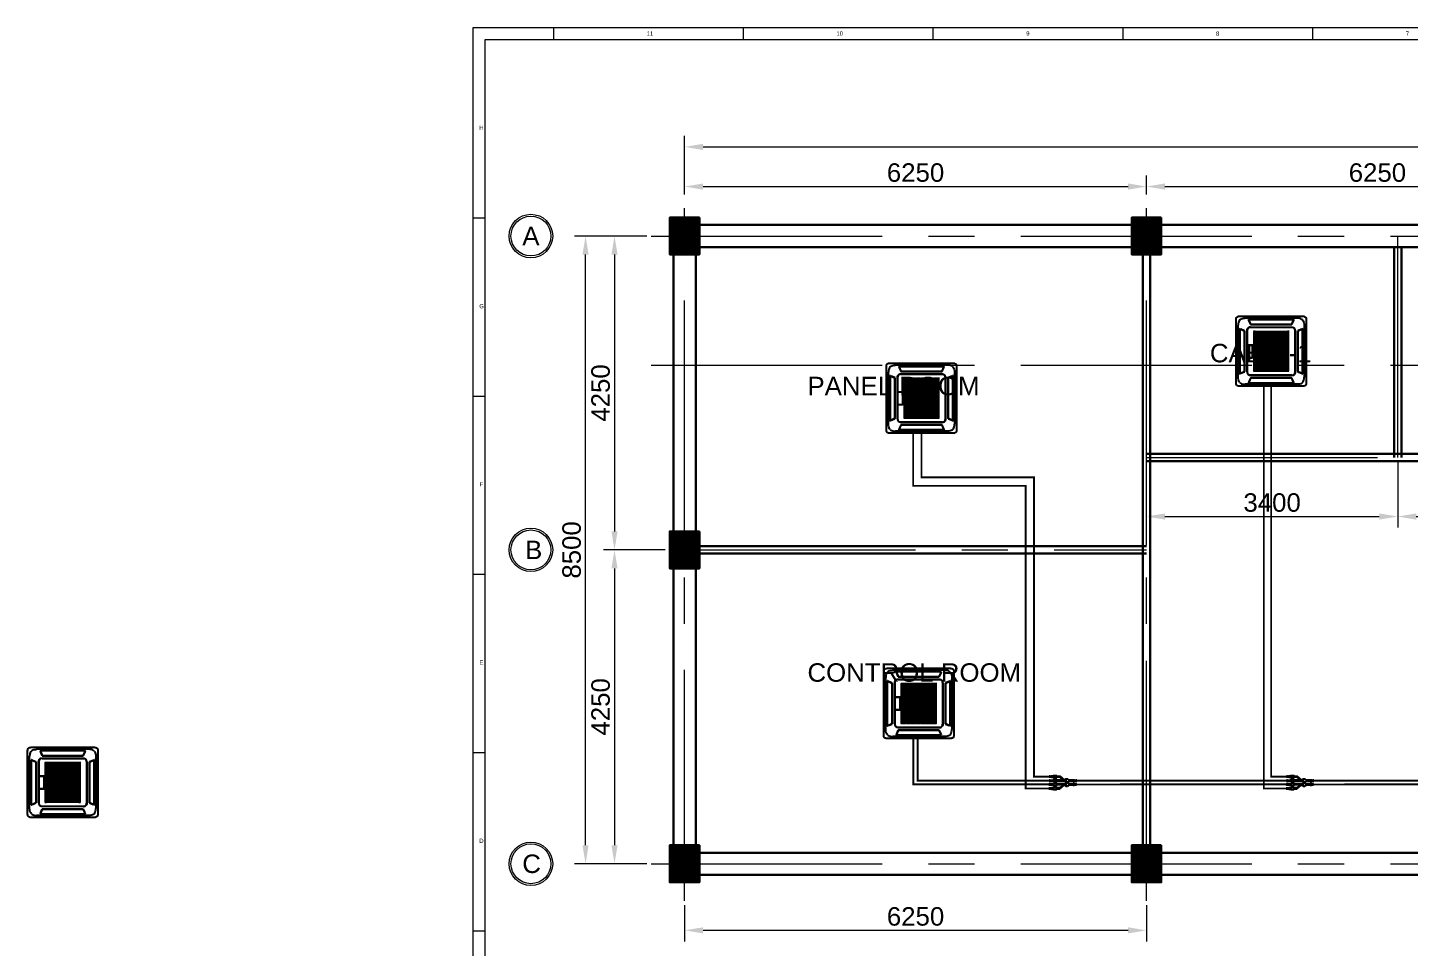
# Model space of a CAD drawing. Header units: millimetres. Extents: x 15481 to 55318, y -402389 to -382760.
# Drawn here: x 15481 to 34191, y -395227 to -382760 of the extents above; entities that cross this region are included whole.
import ezdxf

# ---------------------------------------------------------------- set-up
doc = ezdxf.new("R2010")
doc.units = ezdxf.units.MM
doc.header["$MEASUREMENT"] = 0
doc.linetypes.add('CENTER', pattern=[2, 1.25, -0.25, 0.25, -0.25])
doc.layers.get('0').update_dxf_attribs({"color": 255, "lineweight": 25})
for name, color, linetype, lineweight in [('CEN-1', 1, 'CENTER', 18), ('DIM', 7, 'Continuous', 20), ('DIMLINE', 10, 'Continuous', 18), ('MAIN', 3, 'Continuous', 30), ('Return Refrigerant pipe', 1, 'Continuous', 18), ('SEC', 253, 'Continuous', 15), ('Supply Refrigerant pipe', 3, 'Continuous', 18), ('T2', 253, 'Continuous', 18), ('TITLE TEXT', 255, 'Continuous', 18), ('Y-CONNECTOR', 7, 'Continuous', 25)]:
    doc.layers.add(name, color=color, linetype=linetype, lineweight=lineweight)
doc.layers.add('Edges', color=7, linetype='Continuous')
doc.layers.add('LATS_PIPE_REFRIGERANT', color=4, linetype='Continuous', lineweight=0, plot=False)
doc.styles.get("Standard").update_dxf_attribs({"font": 'arial.ttf'})
doc.styles.add('VVV', font='verdana.ttf')
doc.dimstyles.new('DIM-100', dxfattribs={"dimscale": 100, "dimtxt": 2.5, "dimasz": 2.5, "dimexe": 1.5, "dimexo": 0.625, "dimgap": 0.6, "dimtad": 1, "dimzin": 9, "dimdsep": 46, "dimtxsty": 'Standard', "dimcen": 0, "dimclrd": 32, "dimclre": 32, "dimadec": 0, "dimazin": 0, "dimtp": 0.1, "dimtm": 0.1, "dimtfac": 0.71, "dimtofl": 0, "dimtmove": 1, "dimatfit": 3, "dimfxl": 1, "dimtolj": 1, "dimtzin": 7, "dimlwd": -1, "dimlwe": -1, "dimarcsym": 1})

# ---------------------------------------------------------------- blocks, each defined once
blk = doc.blocks.new('*D4')
at = {"layer": 'Defpoints', "color": 0, "transparency": 16777216}
for p in [(30621, -384912), (24371, -385082), (30621, -385082)]:
    blk.add_point(p, dxfattribs=at)
at = {"layer": 'DIMLINE', "color": 32, "linetype": 'ByBlock', "transparency": 16777216}
for p, q in [((24371, -385019), (24371, -384762)), ((30621, -385019), (30621, -384762)), ((24621, -384912), (30371, -384912))]:
    blk.add_line(p, q, dxfattribs=at)
at = {"layer": 'DIMLINE', "color": 32, "transparency": 16777216}
for points in [[(24621, -384870), (24621, -384954), (24371, -384912)], [(30371, -384870), (30371, -384954), (30621, -384912)]]:
    blk.add_solid(points, dxfattribs=at)
at = {"layer": 'DIMLINE', "color": 0, "transparency": 16777216, "insert": (27496, -384724), "char_height": 250, "attachment_point": 5}
blk.add_mtext('\\A1;6250', dxfattribs=at)
blk = doc.blocks.new('*D5')
at = {"layer": 'Defpoints', "color": 0, "transparency": 16777216}
for p in [(36871, -384912), (30621, -385082), (36871, -385082)]:
    blk.add_point(p, dxfattribs=at)
at = {"layer": 'DIMLINE', "color": 32, "linetype": 'ByBlock', "transparency": 16777216}
for p, q in [((30621, -385019), (30621, -384762)), ((36871, -385019), (36871, -384762)), ((30871, -384912), (36621, -384912))]:
    blk.add_line(p, q, dxfattribs=at)
at = {"layer": 'DIMLINE', "color": 32, "transparency": 16777216}
for points in [[(30871, -384870), (30871, -384954), (30621, -384912)], [(36621, -384870), (36621, -384954), (36871, -384912)]]:
    blk.add_solid(points, dxfattribs=at)
at = {"layer": 'DIMLINE', "color": 0, "transparency": 16777216, "insert": (33746, -384724), "char_height": 250, "attachment_point": 5}
blk.add_mtext('\\A1;6250', dxfattribs=at)
blk = doc.blocks.new('*D8')
at = {"layer": 'Defpoints', "color": 0, "transparency": 16777216}
for p in [(23921, -385582), (23422, -389832), (24171, -389832)]:
    blk.add_point(p, dxfattribs=at)
at = {"layer": 'DIMLINE', "color": 32, "linetype": 'ByBlock', "transparency": 16777216}
for p, q in [((23858, -385582), (23272, -385582)), ((23422, -385832), (23422, -389582)), ((24108, -389832), (23272, -389832))]:
    blk.add_line(p, q, dxfattribs=at)
at = {"layer": 'DIMLINE', "color": 32, "transparency": 16777216}
for points in [[(23381, -385832), (23464, -385832), (23422, -385582)], [(23381, -389582), (23464, -389582), (23422, -389832)]]:
    blk.add_solid(points, dxfattribs=at)
at = {"layer": 'DIMLINE', "color": 0, "transparency": 16777216, "insert": (23235, -387707), "char_height": 250, "attachment_point": 5, "rotation": 90}
blk.add_mtext('\\A1;4250', dxfattribs=at)
blk = doc.blocks.new('*D9')
at = {"layer": 'Defpoints', "color": 0, "transparency": 16777216}
for p in [(24171, -389832), (23422, -394082), (23921, -394082)]:
    blk.add_point(p, dxfattribs=at)
at = {"layer": 'DIMLINE', "color": 32, "linetype": 'ByBlock', "transparency": 16777216}
for p, q in [((24108, -389832), (23272, -389832)), ((23422, -390082), (23422, -393832)), ((23858, -394082), (23272, -394082))]:
    blk.add_line(p, q, dxfattribs=at)
at = {"layer": 'DIMLINE', "color": 32, "transparency": 16777216}
for points in [[(23381, -390082), (23464, -390082), (23422, -389832)], [(23381, -393832), (23464, -393832), (23422, -394082)]]:
    blk.add_solid(points, dxfattribs=at)
at = {"layer": 'DIMLINE', "color": 0, "transparency": 16777216, "insert": (23235, -391957), "char_height": 250, "attachment_point": 5, "rotation": 90}
blk.add_mtext('\\A1;4250', dxfattribs=at)
blk = doc.blocks.new('*D10')
at = {"layer": 'Defpoints', "color": 0, "transparency": 16777216}
for p in [(24371, -394582), (30621, -394582), (30621, -394983)]:
    blk.add_point(p, dxfattribs=at)
at = {"layer": 'DIMLINE', "color": 32, "linetype": 'ByBlock', "transparency": 16777216}
for p, q in [((24371, -394644), (24371, -395133)), ((30621, -394644), (30621, -395133)), ((24621, -394983), (30371, -394983))]:
    blk.add_line(p, q, dxfattribs=at)
at = {"layer": 'DIMLINE', "color": 32, "transparency": 16777216}
for points in [[(24621, -394942), (24621, -395025), (24371, -394983)], [(30371, -394942), (30371, -395025), (30621, -394983)]]:
    blk.add_solid(points, dxfattribs=at)
at = {"layer": 'DIMLINE', "color": 0, "transparency": 16777216, "insert": (27496, -394796), "char_height": 250, "attachment_point": 5}
blk.add_mtext('\\A1;6250', dxfattribs=at)
blk = doc.blocks.new('*D11')
at = {"layer": 'Defpoints', "color": 0, "transparency": 16777216}
for p in [(34021, -388582), (34021, -389380), (30621, -389832)]:
    blk.add_point(p, dxfattribs=at)
at = {"layer": 'DIMLINE', "color": 32, "linetype": 'ByBlock', "transparency": 16777216}
for p, q in [((34021, -388644), (34021, -389530)), ((30621, -389769), (30621, -389230)), ((30871, -389380), (33771, -389380))]:
    blk.add_line(p, q, dxfattribs=at)
at = {"layer": 'DIMLINE', "color": 32, "transparency": 16777216}
for points in [[(30871, -389338), (30871, -389422), (30621, -389380)], [(33771, -389338), (33771, -389422), (34021, -389380)]]:
    blk.add_solid(points, dxfattribs=at)
at = {"layer": 'DIMLINE', "color": 0, "transparency": 16777216, "insert": (32321, -389192), "char_height": 250, "attachment_point": 5}
blk.add_mtext('\\A1;3400', dxfattribs=at)
blk = doc.blocks.new('*D12')
at = {"layer": 'Defpoints', "color": 0, "transparency": 16777216}
for p in [(34021, -388582), (37421, -388582), (37421, -389380)]:
    blk.add_point(p, dxfattribs=at)
at = {"layer": 'DIMLINE', "color": 32, "linetype": 'ByBlock', "transparency": 16777216}
for p, q in [((34021, -388644), (34021, -389530)), ((37421, -388644), (37421, -389530)), ((34271, -389380), (37171, -389380))]:
    blk.add_line(p, q, dxfattribs=at)
at = {"layer": 'DIMLINE', "color": 32, "transparency": 16777216}
for points in [[(34271, -389338), (34271, -389422), (34021, -389380)], [(37171, -389338), (37171, -389422), (37421, -389380)]]:
    blk.add_solid(points, dxfattribs=at)
at = {"layer": 'DIMLINE', "color": 0, "transparency": 16777216, "insert": (35721, -389192), "char_height": 250, "attachment_point": 5}
blk.add_mtext('\\A1;3400', dxfattribs=at)
blk = doc.blocks.new('*D3')
at = {"layer": 'Defpoints', "color": 0, "transparency": 16777216}
for p in [(23031, -385582), (23921, -385582), (23921, -394082)]:
    blk.add_point(p, dxfattribs=at)
at = {"layer": 'DIMLINE', "color": 32, "linetype": 'ByBlock', "transparency": 16777216}
for p, q in [((23858, -385582), (22881, -385582)), ((23031, -393832), (23031, -385832)), ((23858, -394082), (22881, -394082))]:
    blk.add_line(p, q, dxfattribs=at)
at = {"layer": 'DIMLINE', "color": 32, "transparency": 16777216}
for points in [[(22989, -385832), (23072, -385832), (23031, -385582)], [(22989, -393832), (23072, -393832), (23031, -394082)]]:
    blk.add_solid(points, dxfattribs=at)
at = {"layer": 'DIMLINE', "color": 0, "transparency": 16777216, "insert": (22843, -389832), "char_height": 250, "attachment_point": 5, "rotation": 90}
blk.add_mtext('\\A1;8500', dxfattribs=at)
blk = doc.blocks.new('*D16')
at = {"layer": 'Defpoints', "color": 0, "transparency": 16777216}
for p in [(49371, -384375), (24371, -385082), (49371, -385082)]:
    blk.add_point(p, dxfattribs=at)
at = {"layer": 'DIMLINE', "color": 32, "linetype": 'ByBlock', "transparency": 16777216}
for p, q in [((24371, -385019), (24371, -384225)), ((49371, -385019), (49371, -384225)), ((24621, -384375), (49121, -384375))]:
    blk.add_line(p, q, dxfattribs=at)
at = {"layer": 'DIMLINE', "color": 32, "transparency": 16777216}
for points in [[(24621, -384333), (24621, -384417), (24371, -384375)], [(49121, -384333), (49121, -384417), (49371, -384375)]]:
    blk.add_solid(points, dxfattribs=at)
at = {"layer": 'DIMLINE', "color": 0, "transparency": 16777216, "insert": (36871, -384187), "char_height": 250, "attachment_point": 5}
blk.add_mtext('\\A1;25000', dxfattribs=at)
blk = doc.blocks.new('CS')
at = {"layer": 'T2'}
for p, q in [((-1058302, 723300), (-1058302, 729357)), ((-962093, 723300), (-962093, 729357)), ((-865884, 723300), (-865884, 729357)), ((-769675, 723300), (-769675, 729357)), ((-673465, 723300), (-673465, 729357)), ((-1099196, 632888), (-1093140, 632888)), ((-1099196, 542475), (-1093140, 542475)), ((-1099196, 452063), (-1093140, 452063)), ((-1099196, 361650), (-1093140, 361650)), ((-1099196, 271238), (-1093140, 271238))]:
    blk.add_line(p, q, dxfattribs=at)
for points in [[(-1099196, -6056), (-1099196, 729357), (6056, 729357), (6056, -6056)], [(-1093140, 0), (-1093140, 723300), (0, 723300), (0, 0)]]:
    blk.add_lwpolyline(points, close=True, dxfattribs=at)
at = {"layer": 'DIM', "char_height": 2162.98, "width": 2041.49, "attachment_point": 1, "style": 'VVV'}
for s, insert in [('{\\fArial|b0|i0|c0|p34;11}', (-1011185, 727439)), ('{\\fArial|b0|i0|c0|p34;10}', (-914976, 727439)), ('{\\fArial|b0|i0|c0|p34;9}', (-818767, 727439)), ('{\\fArial|b0|i0|c0|p34;8}', (-722557, 727439)), ('{\\fArial|b0|i0|c0|p34;7}', (-626348, 727439))]:
    blk.add_mtext(s, dxfattribs=dict(at, insert=insert))
at = {"layer": 'DIM', "char_height": 2162.98, "attachment_point": 1, "style": 'VVV'}
for s, insert in [('\\pxqc;{\\fArial|b0|i0|c0|p34;H}', (-1096040, 679560)), ('\\pxqc;{\\fArial|b0|i0|c0|p34;G}', (-1096040, 589147)), ('\\pxqc;{\\fArial|b0|i0|c0|p34;F}', (-1096040, 498734)), ('\\pxqc;{\\fArial|b0|i0|c0|p34;E}', (-1096040, 408322)), ('\\pxqc;{\\fArial|b0|i0|c0|p34;D}', (-1096040, 317909))]:
    blk.add_mtext(s, dxfattribs=dict(at, insert=insert))
blk = doc.blocks.new('cassette acplan')
at = {"layer": 'Edges'}
for p, q in [((490, 673), (491, 683)), ((490, -185), (490, 673)), ((491, 683), (493, 693)), ((493, 693), (497, 701)), ((497, 701), (502, 707)), ((502, 707), (508, 712)), ((508, 712), (516, 716)), ((516, 716), (525, 718)), ((518, 615), (517, 597)), ((517, -109), (517, 597)), ((521, 631), (518, 615)), ((526, 645), (521, 631)), ((525, 718), (536, 719)), ((532, 657), (526, 645)), ((541, 668), (532, 657)), ((536, 719), (1394, 719)), ((541, 668), (551, 676)), ((551, 676), (564, 683)), ((564, 683), (578, 688)), ((578, 688), (594, 691)), ((594, 691), (612, 692)), ((1318, 692), (612, 692)), ((656, 562), (651, 558)), ((662, 565), (656, 562)), ((664, 563), (658, 560)), ((659, 672), (660, 669)), ((661, 670), (660, 669)), ((660, 669), (660, 669)), ((660, 669), (660, 668)), ((660, 667), (660, 668)), ((660, 668), (660, 668)), ((667, 654), (660, 667)), ((663, 670), (661, 670)), ((669, 568), (662, 565)), ((1267, 670), (663, 670)), ((671, 565), (664, 563)), ((667, 654), (687, 607)), ((688, 608), (667, 654)), ((677, 569), (669, 568)), ((679, 567), (671, 565)), ((686, 569), (677, 569)), ((688, 567), (679, 567)), ((686, 569), (1244, 569)), ((687, 607), (687, 606)), ((687, 606), (688, 605)), ((687, 606), (687, 606)), ((689, 607), (688, 608)), ((688, 605), (689, 605)), ((1242, 567), (688, 567)), ((690, 606), (689, 607)), ((689, 605), (689, 605)), ((689, 605), (690, 605)), ((692, 606), (690, 606)), ((690, 605), (1240, 605)), ((693, 605), (692, 606)), ((1237, 605), (693, 605)), ((1239, 606), (1237, 605)), ((1240, 606), (1239, 606)), ((1241, 607), (1240, 606)), ((1240, 605), (1241, 605)), ((1242, 608), (1241, 607)), ((1241, 605), (1242, 605)), ((1241, 605), (1241, 605)), ((1264, 654), (1242, 608)), ((1242, 605), (1243, 606)), ((1251, 567), (1242, 567)), ((1243, 607), (1264, 654)), ((1243, 606), (1243, 607)), ((1243, 606), (1243, 606)), ((1244, 569), (1253, 569)), ((1259, 565), (1251, 567)), ((1253, 569), (1261, 568)), ((1266, 563), (1259, 565)), ((1261, 568), (1268, 565)), ((1270, 667), (1264, 654)), ((1272, 560), (1266, 563)), ((1269, 670), (1267, 670)), ((1268, 565), (1274, 562)), ((1270, 669), (1269, 670)), ((1270, 669), (1271, 672)), ((1270, 668), (1270, 669)), ((1270, 669), (1270, 669)), ((1270, 668), (1270, 668)), ((1270, 668), (1270, 667)), ((1274, 562), (1279, 558)), ((1336, 691), (1318, 692)), ((1352, 688), (1336, 691)), ((1366, 683), (1352, 688)), ((1379, 676), (1366, 683)), ((1389, 668), (1379, 676)), ((1389, 668), (1398, 657)), ((1394, 719), (1405, 718)), ((1398, 657), (1404, 645)), ((1404, 645), (1409, 631)), ((1405, 718), (1414, 716)), ((1409, 631), (1412, 615)), ((1412, 615), (1413, 597)), ((1413, 597), (1413, -109)), ((1414, 716), (1422, 712)), ((1422, 712), (1429, 707)), ((1429, 707), (1434, 701)), ((1434, 701), (1437, 693)), ((1437, 693), (1439, 683)), ((1439, 683), (1440, 673)), ((1440, 673), (1440, -185)), ((540, 549), (537, 550)), ((540, 549), (539, 548)), ((539, 548), (539, 546)), ((539, 546), (539, -59)), ((541, 549), (540, 549)), ((540, 549), (540, 549)), ((541, 549), (541, 549)), ((541, 549), (542, 548)), ((542, 548), (555, 542)), ((602, 522), (555, 542)), ((555, 542), (600, 520)), ((600, 520), (602, 520)), ((603, 522), (602, 522)), ((602, 520), (603, 519)), ((604, 521), (603, 522)), ((603, 522), (603, 522)), ((603, 519), (603, 517)), ((603, 517), (603, 515)), ((603, 515), (603, -28)), ((604, 520), (604, 521)), ((604, 518), (604, 520)), ((604, 520), (604, 520)), ((604, -31), (604, 518)), ((639, 523), (640, 531)), ((639, -35), (639, 523)), ((640, 531), (641, 539)), ((641, 539), (644, 546)), ((643, 537), (642, 529)), ((642, 529), (642, 521)), ((642, 521), (642, 331)), ((646, 544), (643, 537)), ((644, 546), (647, 553)), ((649, 550), (646, 544)), ((647, 553), (651, 558)), ((653, 556), (649, 550)), ((658, 560), (653, 556)), ((733, 524), (733, 513)), ((733, 513), (742, 513)), ((733, 359), (733, 513)), ((742, 513), (742, 521)), ((742, 513), (742, 359)), ((747, 513), (747, 521)), ((747, 513), (754, 513)), ((747, 359), (747, 513)), ((754, 513), (754, 521)), ((754, 513), (754, 359)), ((759, 513), (759, 521)), ((759, 513), (767, 513)), ((759, 359), (759, 513)), ((767, 513), (767, 521)), ((767, 513), (767, 359)), ((772, 513), (772, 521)), ((772, 513), (779, 513)), ((772, 359), (772, 513)), ((779, 513), (779, 521)), ((779, 513), (779, 359)), ((785, 513), (785, 521)), ((785, 513), (792, 513)), ((785, 359), (785, 513)), ((792, 513), (792, 521)), ((792, 513), (792, 359)), ((797, 513), (797, 521)), ((797, 513), (805, 513)), ((797, 359), (797, 513)), ((805, 513), (805, 521)), ((805, 513), (805, 359)), ((810, 513), (810, 521)), ((810, 513), (817, 513)), ((810, 359), (810, 513)), ((817, 513), (817, 521)), ((817, 513), (817, 359)), ((822, 513), (822, 521)), ((822, 513), (830, 513)), ((822, 359), (822, 513)), ((830, 513), (830, 521)), ((830, 513), (830, 359)), ((835, 513), (835, 521)), ((835, 513), (843, 513)), ((835, 359), (835, 513)), ((843, 513), (843, 521)), ((843, 513), (843, 359)), ((848, 513), (848, 521)), ((848, 513), (855, 513)), ((848, 359), (848, 513)), ((855, 513), (855, 521)), ((855, 513), (855, 359)), ((860, 513), (860, 521)), ((860, 513), (868, 513)), ((860, 359), (860, 513)), ((868, 513), (868, 521)), ((868, 513), (868, 359)), ((873, 513), (873, 521)), ((873, 513), (880, 513)), ((873, 359), (873, 513)), ((880, 513), (880, 521)), ((880, 513), (880, 359)), ((886, 513), (886, 521)), ((886, 513), (893, 513)), ((886, 359), (886, 513)), ((893, 513), (893, 521)), ((893, 513), (893, 359)), ((898, 513), (898, 521)), ((898, 513), (906, 513)), ((898, 359), (898, 513)), ((906, 513), (906, 521)), ((906, 513), (906, 359)), ((911, 513), (911, 521)), ((911, 513), (918, 513)), ((911, 359), (911, 513)), ((918, 513), (918, 521)), ((918, 513), (918, 359)), ((923, 513), (923, 521)), ((923, 513), (931, 513)), ((923, 359), (923, 513)), ((931, 513), (931, 521)), ((931, 513), (931, 359)), ((936, 513), (936, 521)), ((936, 513), (944, 513)), ((936, 359), (936, 513)), ((944, 513), (944, 521)), ((944, 513), (944, 359)), ((949, 513), (949, 521)), ((949, 513), (956, 513)), ((949, 359), (949, 513)), ((956, 513), (956, 521)), ((956, 513), (956, 359)), ((961, 513), (961, 521)), ((961, 513), (969, 513)), ((961, 359), (961, 513)), ((969, 513), (969, 521)), ((969, 513), (969, 359)), ((974, 513), (974, 521)), ((974, 513), (981, 513)), ((974, 359), (974, 513)), ((981, 513), (981, 521)), ((981, 513), (981, 359)), ((987, 513), (987, 521)), ((987, 513), (994, 513)), ((987, 359), (987, 513)), ((994, 513), (994, 521)), ((994, 513), (994, 359)), ((999, 513), (999, 521)), ((999, 513), (1007, 513)), ((999, 359), (999, 513)), ((1007, 513), (1007, 521)), ((1007, 513), (1007, 359)), ((1012, 513), (1012, 521)), ((1012, 513), (1019, 513)), ((1012, 359), (1012, 513)), ((1019, 513), (1019, 521)), ((1019, 513), (1019, 359)), ((1024, 513), (1024, 521)), ((1024, 513), (1032, 513)), ((1024, 359), (1024, 513)), ((1032, 513), (1032, 521)), ((1032, 513), (1032, 359)), ((1037, 513), (1037, 521)), ((1037, 513), (1045, 513)), ((1037, 359), (1037, 513)), ((1045, 513), (1045, 521)), ((1045, 513), (1045, 359)), ((1050, 513), (1050, 521)), ((1050, 513), (1057, 513)), ((1050, 359), (1050, 513)), ((1057, 513), (1057, 521)), ((1057, 513), (1057, 359)), ((1062, 513), (1062, 521)), ((1062, 513), (1070, 513)), ((1062, 359), (1062, 513)), ((1070, 513), (1070, 521)), ((1070, 513), (1070, 359)), ((1075, 513), (1075, 521)), ((1075, 513), (1082, 513)), ((1075, 359), (1075, 513)), ((1082, 513), (1082, 521)), ((1082, 513), (1082, 359)), ((1088, 513), (1088, 521)), ((1088, 513), (1095, 513)), ((1088, 359), (1088, 513)), ((1095, 513), (1095, 521)), ((1095, 513), (1095, 359)), ((1100, 513), (1100, 521)), ((1100, 513), (1108, 513)), ((1100, 359), (1100, 513)), ((1108, 521), (1108, 513)), ((1108, 513), (1108, 359)), ((1113, 513), (1113, 521)), ((1113, 513), (1120, 513)), ((1113, 359), (1113, 513)), ((1120, 521), (1120, 513)), ((1120, 513), (1120, 359)), ((1125, 513), (1125, 521)), ((1125, 513), (1133, 513)), ((1125, 359), (1125, 513)), ((1133, 521), (1133, 513)), ((1133, 513), (1133, 359)), ((1138, 513), (1138, 521)), ((1138, 513), (1146, 513)), ((1138, 359), (1138, 513)), ((1146, 513), (1146, 521)), ((1146, 513), (1146, 359)), ((1151, 513), (1151, 521)), ((1151, 513), (1158, 513)), ((1151, 359), (1151, 513)), ((1158, 513), (1158, 521)), ((1158, 513), (1158, 359)), ((1163, 513), (1163, 521)), ((1163, 513), (1171, 513)), ((1163, 359), (1163, 513)), ((1171, 513), (1171, 521)), ((1171, 513), (1171, 359)), ((1176, 513), (1176, 521)), ((1176, 513), (1183, 513)), ((1176, 359), (1176, 513)), ((1183, 513), (1183, 521)), ((1183, 513), (1183, 359)), ((1189, 513), (1189, 521)), ((1189, 513), (1197, 513)), ((1189, 359), (1189, 513)), ((1197, 524), (1197, 513)), ((1197, 513), (1197, 359)), ((1277, 556), (1272, 560)), ((1281, 550), (1277, 556)), ((1283, 553), (1279, 558)), ((1284, 544), (1281, 550)), ((1287, 546), (1283, 553)), ((1287, 537), (1284, 544)), ((1289, 539), (1287, 546)), ((1288, 529), (1287, 537)), ((1289, 521), (1288, 529)), ((1290, 531), (1289, 539)), ((1289, -33), (1289, 521)), ((1291, 523), (1290, 531)), ((1291, 523), (1291, -35)), ((1327, 521), (1326, 520)), ((1326, 520), (1326, 520)), ((1326, 520), (1326, 518)), ((1326, 518), (1326, -31)), ((1328, 522), (1327, 522)), ((1327, 522), (1327, 521)), ((1328, 522), (1327, 522)), ((1327, 517), (1328, 519)), ((1327, 515), (1327, 517)), ((1327, -28), (1327, 515)), ((1375, 542), (1328, 522)), ((1328, 520), (1330, 520)), ((1328, 519), (1328, 520)), ((1330, 520), (1375, 542)), ((1375, 542), (1388, 548)), ((1388, 548), (1390, 549)), ((1393, 550), (1390, 549)), ((1390, 549), (1390, 549)), ((1391, 549), (1390, 549)), ((1390, 549), (1390, 549)), ((1391, 548), (1391, 549)), ((1391, 546), (1391, 548)), ((1391, -59), (1391, 546)), ((642, 331), (642, 328)), ((642, 331), (713, 331)), ((642, 328), (642, 160)), ((642, 328), (710, 328)), ((713, 325), (710, 328)), ((713, 331), (716, 328)), ((713, 163), (713, 325)), ((716, 328), (716, 160)), ((742, 359), (733, 359)), ((733, 348), (733, 359)), ((733, 348), (742, 348)), ((733, 139), (733, 348)), ((733, 139), (1197, 348)), ((733, 348), (1197, 139)), ((742, 359), (742, 348)), ((742, 348), (742, 139)), ((754, 359), (747, 359)), ((747, 348), (747, 359)), ((747, 348), (754, 348)), ((747, 139), (747, 348)), ((754, 359), (754, 348)), ((754, 348), (754, 139)), ((767, 359), (759, 359)), ((759, 348), (759, 359)), ((759, 348), (767, 348)), ((759, 139), (759, 348)), ((767, 359), (767, 348)), ((767, 348), (767, 139)), ((779, 359), (772, 359)), ((772, 348), (772, 359)), ((772, 348), (779, 348)), ((772, 139), (772, 348)), ((779, 359), (779, 348)), ((779, 348), (779, 139)), ((792, 359), (785, 359)), ((785, 348), (785, 359)), ((785, 348), (792, 348)), ((785, 139), (785, 348)), ((792, 359), (792, 348)), ((792, 348), (792, 139)), ((805, 359), (797, 359)), ((797, 348), (797, 359)), ((797, 348), (805, 348)), ((797, 139), (797, 348)), ((805, 359), (805, 348)), ((805, 348), (805, 139)), ((817, 359), (810, 359)), ((810, 348), (810, 359)), ((810, 348), (817, 348)), ((810, 139), (810, 348)), ((817, 359), (817, 348)), ((817, 348), (817, 139)), ((830, 359), (822, 359)), ((822, 348), (822, 359)), ((822, 348), (830, 348)), ((822, 139), (822, 348)), ((830, 359), (830, 348)), ((830, 348), (830, 139)), ((843, 359), (835, 359)), ((835, 348), (835, 359)), ((835, 348), (843, 348)), ((835, 139), (835, 348)), ((843, 359), (843, 348)), ((843, 348), (843, 139)), ((855, 359), (848, 359)), ((848, 348), (848, 359)), ((848, 348), (855, 348)), ((848, 139), (848, 348)), ((855, 359), (855, 348)), ((855, 348), (855, 139)), ((868, 359), (860, 359)), ((860, 348), (860, 359)), ((860, 348), (868, 348)), ((860, 139), (860, 348)), ((868, 359), (868, 348)), ((868, 348), (868, 139)), ((880, 359), (873, 359)), ((873, 348), (873, 359)), ((873, 348), (880, 348)), ((873, 139), (873, 348)), ((880, 359), (880, 348)), ((880, 348), (880, 139)), ((893, 359), (886, 359)), ((886, 348), (886, 359)), ((886, 348), (893, 348)), ((886, 139), (886, 348)), ((893, 359), (893, 348)), ((893, 348), (893, 139)), ((906, 359), (898, 359)), ((898, 348), (898, 359)), ((898, 348), (906, 348)), ((898, 139), (898, 348)), ((906, 359), (906, 348)), ((906, 348), (906, 139)), ((918, 359), (911, 359)), ((911, 348), (911, 359)), ((911, 348), (918, 348)), ((911, 139), (911, 348)), ((918, 359), (918, 348)), ((918, 348), (918, 139)), ((931, 359), (923, 359)), ((923, 348), (923, 359)), ((923, 348), (931, 348)), ((923, 139), (923, 348)), ((931, 359), (931, 348)), ((931, 348), (931, 139)), ((944, 359), (936, 359)), ((936, 348), (936, 359)), ((936, 348), (944, 348)), ((936, 139), (936, 348)), ((944, 359), (944, 348)), ((944, 348), (944, 139)), ((956, 359), (949, 359)), ((949, 348), (949, 359)), ((949, 348), (956, 348)), ((949, 139), (949, 348)), ((956, 359), (956, 348)), ((956, 348), (956, 139)), ((969, 359), (961, 359)), ((961, 348), (961, 359)), ((961, 348), (969, 348)), ((961, 139), (961, 348)), ((969, 359), (969, 348)), ((969, 348), (969, 139)), ((981, 359), (974, 359)), ((974, 348), (974, 359)), ((974, 348), (981, 348)), ((974, 139), (974, 348)), ((981, 359), (981, 348)), ((981, 348), (981, 139)), ((994, 359), (987, 359)), ((987, 348), (987, 359)), ((987, 348), (994, 348)), ((987, 139), (987, 348)), ((994, 359), (994, 348)), ((994, 348), (994, 139)), ((1007, 359), (999, 359)), ((999, 348), (999, 359)), ((999, 348), (1007, 348)), ((999, 139), (999, 348)), ((1007, 359), (1007, 348)), ((1007, 348), (1007, 139)), ((1019, 359), (1012, 359)), ((1012, 348), (1012, 359)), ((1012, 348), (1019, 348)), ((1012, 139), (1012, 348)), ((1019, 359), (1019, 348)), ((1019, 348), (1019, 139)), ((1032, 359), (1024, 359)), ((1024, 348), (1024, 359)), ((1024, 348), (1032, 348)), ((1024, 139), (1024, 348)), ((1032, 359), (1032, 348)), ((1032, 348), (1032, 139)), ((1045, 359), (1037, 359)), ((1037, 348), (1037, 359)), ((1037, 348), (1045, 348)), ((1037, 139), (1037, 348)), ((1045, 359), (1045, 348)), ((1045, 348), (1045, 139)), ((1057, 359), (1050, 359)), ((1050, 348), (1050, 359)), ((1050, 348), (1057, 348)), ((1050, 139), (1050, 348)), ((1057, 359), (1057, 348)), ((1057, 348), (1057, 139)), ((1070, 359), (1062, 359)), ((1062, 348), (1062, 359)), ((1062, 348), (1070, 348)), ((1062, 139), (1062, 348)), ((1070, 359), (1070, 348)), ((1070, 348), (1070, 139)), ((1082, 359), (1075, 359)), ((1075, 348), (1075, 359)), ((1075, 348), (1082, 348)), ((1075, 139), (1075, 348)), ((1082, 359), (1082, 348)), ((1082, 348), (1082, 139)), ((1095, 359), (1088, 359)), ((1088, 348), (1088, 359)), ((1088, 348), (1095, 348)), ((1088, 139), (1088, 348)), ((1095, 359), (1095, 348)), ((1095, 348), (1095, 139)), ((1108, 359), (1100, 359)), ((1100, 348), (1100, 359)), ((1100, 348), (1108, 348)), ((1100, 139), (1100, 348)), ((1108, 359), (1108, 348)), ((1108, 348), (1108, 139)), ((1120, 359), (1113, 359)), ((1113, 348), (1113, 359)), ((1113, 348), (1120, 348)), ((1113, 139), (1113, 348)), ((1120, 359), (1120, 348)), ((1120, 348), (1120, 139)), ((1133, 359), (1125, 359)), ((1125, 348), (1125, 359)), ((1125, 348), (1133, 348)), ((1125, 139), (1125, 348)), ((1133, 359), (1133, 348)), ((1133, 348), (1133, 139)), ((1146, 359), (1138, 359)), ((1138, 348), (1138, 359)), ((1138, 348), (1146, 348)), ((1138, 139), (1138, 348)), ((1146, 359), (1146, 348)), ((1146, 348), (1146, 139)), ((1158, 359), (1151, 359)), ((1151, 348), (1151, 359)), ((1151, 348), (1158, 348)), ((1151, 139), (1151, 348)), ((1158, 359), (1158, 348)), ((1158, 348), (1158, 139)), ((1171, 359), (1163, 359)), ((1163, 348), (1163, 359)), ((1163, 348), (1171, 348)), ((1163, 139), (1163, 348)), ((1171, 359), (1171, 348)), ((1171, 348), (1171, 139)), ((1183, 359), (1176, 359)), ((1176, 348), (1176, 359)), ((1176, 348), (1183, 348)), ((1176, 139), (1176, 348)), ((1183, 359), (1183, 348)), ((1183, 348), (1183, 139)), ((1197, 359), (1189, 359)), ((1189, 348), (1189, 359)), ((1189, 348), (1197, 348)), ((1189, 139), (1189, 348)), ((1197, 359), (1197, 348)), ((1197, 348), (1197, 139)), ((642, 160), (642, 157)), ((642, 160), (710, 160)), ((642, 157), (642, -33)), ((642, 157), (713, 157)), ((710, 160), (713, 163)), ((716, 160), (713, 157)), ((733, 128), (733, 139)), ((742, 139), (733, 139)), ((733, 128), (742, 128)), ((733, -26), (733, 128)), ((742, 139), (742, 128)), ((742, 128), (742, -26)), ((754, 139), (747, 139)), ((747, 128), (747, 139)), ((747, 128), (754, 128)), ((747, -26), (747, 128)), ((754, 139), (754, 128)), ((754, 128), (754, -26)), ((767, 139), (759, 139)), ((759, 128), (759, 139)), ((759, 128), (767, 128)), ((759, -26), (759, 128)), ((767, 139), (767, 128)), ((767, 128), (767, -26)), ((779, 139), (772, 139)), ((772, 128), (772, 139)), ((772, 128), (779, 128)), ((772, -26), (772, 128)), ((779, 139), (779, 128)), ((779, 128), (779, -26)), ((792, 139), (785, 139)), ((785, 128), (785, 139)), ((785, 128), (792, 128)), ((785, -26), (785, 128)), ((792, 139), (792, 128)), ((792, 128), (792, -26)), ((805, 139), (797, 139)), ((797, 128), (797, 139)), ((797, 128), (805, 128)), ((797, -26), (797, 128)), ((805, 139), (805, 128)), ((805, 128), (805, -26)), ((817, 139), (810, 139)), ((810, 128), (810, 139)), ((810, 128), (817, 128)), ((810, -26), (810, 128)), ((817, 139), (817, 128)), ((817, 128), (817, -26)), ((830, 139), (822, 139)), ((822, 128), (822, 139)), ((822, 128), (830, 128)), ((822, -26), (822, 128)), ((830, 139), (830, 128)), ((830, 128), (830, -26)), ((843, 139), (835, 139)), ((835, 128), (835, 139)), ((835, 128), (843, 128)), ((835, -26), (835, 128)), ((843, 139), (843, 128)), ((843, 128), (843, -26)), ((855, 139), (848, 139)), ((848, 128), (848, 139)), ((848, 128), (855, 128)), ((848, -26), (848, 128)), ((855, 139), (855, 128)), ((855, 128), (855, -26)), ((868, 139), (860, 139)), ((860, 128), (860, 139)), ((860, 128), (868, 128)), ((860, -26), (860, 128)), ((868, 139), (868, 128)), ((868, 128), (868, -26)), ((880, 139), (873, 139)), ((873, 128), (873, 139)), ((873, 128), (880, 128)), ((873, -26), (873, 128)), ((880, 139), (880, 128)), ((880, 128), (880, -26)), ((893, 139), (886, 139)), ((886, 128), (886, 139)), ((886, 128), (893, 128)), ((886, -26), (886, 128)), ((893, 139), (893, 128)), ((893, 128), (893, -26)), ((906, 139), (898, 139)), ((898, 128), (898, 139)), ((898, 128), (906, 128)), ((898, -26), (898, 128)), ((906, 139), (906, 128)), ((906, 128), (906, -26)), ((918, 139), (911, 139)), ((911, 128), (911, 139)), ((911, 128), (918, 128)), ((911, -26), (911, 128)), ((918, 139), (918, 128)), ((918, 128), (918, -26)), ((931, 139), (923, 139)), ((923, 128), (923, 139)), ((923, 128), (931, 128)), ((923, -26), (923, 128)), ((931, 139), (931, 128)), ((931, 128), (931, -26)), ((944, 139), (936, 139)), ((936, 128), (936, 139)), ((936, 128), (944, 128)), ((936, -26), (936, 128)), ((944, 139), (944, 128)), ((944, 128), (944, -26)), ((956, 139), (949, 139)), ((949, 128), (949, 139)), ((949, 128), (956, 128)), ((949, -26), (949, 128)), ((956, 139), (956, 128)), ((956, 128), (956, -26)), ((969, 139), (961, 139)), ((961, 128), (961, 139)), ((961, 128), (969, 128)), ((961, -26), (961, 128)), ((969, 139), (969, 128)), ((969, 128), (969, -26)), ((981, 139), (974, 139)), ((974, 128), (974, 139)), ((974, 128), (981, 128)), ((974, -26), (974, 128)), ((981, 139), (981, 128)), ((981, 128), (981, -26)), ((994, 139), (987, 139)), ((987, 128), (987, 139)), ((987, 128), (994, 128)), ((987, -26), (987, 128)), ((994, 139), (994, 128)), ((994, 128), (994, -26)), ((1007, 139), (999, 139)), ((999, 128), (999, 139)), ((999, 128), (1007, 128)), ((999, -26), (999, 128)), ((1007, 139), (1007, 128)), ((1007, 128), (1007, -26)), ((1019, 139), (1012, 139)), ((1012, 128), (1012, 139)), ((1012, 128), (1019, 128)), ((1012, -26), (1012, 128)), ((1019, 139), (1019, 128)), ((1019, 128), (1019, -26)), ((1032, 139), (1024, 139)), ((1024, 128), (1024, 139)), ((1024, 128), (1032, 128)), ((1024, -26), (1024, 128)), ((1032, 139), (1032, 128)), ((1032, 128), (1032, -26)), ((1045, 139), (1037, 139)), ((1037, 128), (1037, 139)), ((1037, 128), (1045, 128)), ((1037, -26), (1037, 128)), ((1045, 139), (1045, 128)), ((1045, 128), (1045, -26)), ((1057, 139), (1050, 139)), ((1050, 128), (1050, 139)), ((1050, 128), (1057, 128)), ((1050, -26), (1050, 128)), ((1057, 139), (1057, 128)), ((1057, 128), (1057, -26)), ((1070, 139), (1062, 139)), ((1062, 128), (1062, 139)), ((1062, 128), (1070, 128)), ((1062, -26), (1062, 128)), ((1070, 139), (1070, 128)), ((1070, 128), (1070, -26)), ((1082, 139), (1075, 139)), ((1075, 128), (1075, 139)), ((1075, 128), (1082, 128)), ((1075, -26), (1075, 128)), ((1082, 139), (1082, 128)), ((1082, 128), (1082, -26)), ((1095, 139), (1088, 139)), ((1088, 128), (1088, 139)), ((1088, 128), (1095, 128)), ((1088, -26), (1088, 128)), ((1095, 139), (1095, 128)), ((1095, 128), (1095, -26)), ((1108, 139), (1100, 139)), ((1100, 128), (1100, 139)), ((1100, 128), (1108, 128)), ((1100, -26), (1100, 128)), ((1108, 139), (1108, 128)), ((1108, 128), (1108, -26)), ((1120, 139), (1113, 139)), ((1113, 128), (1113, 139)), ((1113, 128), (1120, 128)), ((1113, -26), (1113, 128)), ((1120, 139), (1120, 128)), ((1120, 128), (1120, -26)), ((1133, 139), (1125, 139)), ((1125, 128), (1125, 139)), ((1125, 128), (1133, 128)), ((1125, -26), (1125, 128)), ((1133, 139), (1133, 128)), ((1133, 128), (1133, -26)), ((1146, 139), (1138, 139)), ((1138, 128), (1138, 139)), ((1138, 128), (1146, 128)), ((1138, -26), (1138, 128)), ((1146, 139), (1146, 128)), ((1146, 128), (1146, -26)), ((1158, 139), (1151, 139)), ((1151, 128), (1151, 139)), ((1151, 128), (1158, 128)), ((1151, -26), (1151, 128)), ((1158, 139), (1158, 128)), ((1158, 128), (1158, -26)), ((1171, 139), (1163, 139)), ((1163, 128), (1163, 139)), ((1163, 128), (1171, 128)), ((1163, -26), (1163, 128)), ((1171, 139), (1171, 128)), ((1171, 128), (1171, -26)), ((1183, 139), (1176, 139)), ((1176, 128), (1176, 139)), ((1176, 128), (1183, 128)), ((1176, -26), (1176, 128)), ((1183, 139), (1183, 128)), ((1183, 128), (1183, -26)), ((1197, 139), (1189, 139)), ((1189, 128), (1189, 139)), ((1189, 128), (1197, 128)), ((1189, -26), (1189, 128)), ((1197, 139), (1197, 128)), ((1197, 128), (1197, -26)), ((491, -196), (490, -185)), ((518, -127), (517, -109)), ((521, -143), (518, -127)), ((526, -158), (521, -143)), ((532, -170), (526, -158)), ((541, -180), (532, -170)), ((537, -63), (540, -61)), ((539, -59), (539, -60)), ((539, -60), (540, -61)), ((540, -61), (540, -61)), ((540, -61), (541, -61)), ((542, -61), (541, -61)), ((541, -61), (541, -61)), ((541, -180), (551, -189)), ((555, -55), (542, -61)), ((600, -33), (555, -55)), ((555, -55), (602, -35)), ((602, -32), (600, -33)), ((603, -31), (602, -32)), ((602, -35), (603, -34)), ((603, -28), (603, -30)), ((603, -30), (603, -31)), ((603, -34), (604, -33)), ((603, -34), (603, -34)), ((604, -32), (604, -31)), ((604, -33), (604, -32)), ((604, -33), (604, -32)), ((639, -35), (640, -44)), ((640, -44), (641, -52)), ((641, -52), (644, -59)), ((642, -33), (642, -42)), ((642, -42), (643, -50)), ((643, -50), (646, -57)), ((644, -59), (647, -65)), ((646, -57), (649, -63)), ((647, -65), (651, -70)), ((649, -63), (653, -68)), ((656, -75), (651, -70)), ((653, -68), (658, -72)), ((662, -78), (656, -75)), ((658, -72), (664, -76)), ((660, -181), (659, -184)), ((660, -180), (667, -166)), ((660, -181), (660, -180)), ((660, -181), (660, -181)), ((660, -181), (660, -181)), ((660, -181), (660, -182)), ((660, -182), (661, -182)), ((661, -182), (663, -182)), ((669, -80), (662, -78)), ((663, -182), (1267, -182)), ((664, -76), (671, -78)), ((687, -119), (667, -166)), ((667, -166), (688, -121)), ((677, -82), (669, -80)), ((671, -78), (679, -79)), ((686, -82), (677, -82)), ((679, -79), (688, -80)), ((1244, -82), (686, -82)), ((688, -118), (687, -119)), ((687, -119), (687, -119)), ((687, -119), (687, -119)), ((688, -80), (1242, -80)), ((689, -117), (688, -118)), ((688, -121), (689, -120)), ((690, -117), (689, -117)), ((689, -117), (689, -117)), ((689, -120), (690, -119)), ((1240, -117), (690, -117)), ((690, -119), (692, -118)), ((692, -118), (693, -118)), ((693, -118), (1237, -118)), ((742, -26), (733, -26)), ((733, -26), (733, -37)), ((742, -26), (742, -34)), ((754, -26), (747, -26)), ((747, -26), (747, -34)), ((754, -26), (754, -34)), ((767, -26), (759, -26)), ((759, -26), (759, -34)), ((767, -26), (767, -34)), ((779, -26), (772, -26)), ((772, -26), (772, -34)), ((779, -26), (779, -34)), ((792, -26), (785, -26)), ((785, -26), (785, -34)), ((792, -26), (792, -34)), ((805, -26), (797, -26)), ((797, -34), (797, -26)), ((805, -26), (805, -34)), ((817, -26), (810, -26)), ((810, -34), (810, -26)), ((817, -26), (817, -34)), ((830, -26), (822, -26)), ((822, -34), (822, -26)), ((830, -26), (830, -34)), ((843, -26), (835, -26)), ((835, -34), (835, -26)), ((843, -26), (843, -34)), ((855, -26), (848, -26)), ((848, -26), (848, -34)), ((855, -26), (855, -34)), ((868, -26), (860, -26)), ((860, -26), (860, -34)), ((868, -26), (868, -34)), ((880, -26), (873, -26)), ((873, -26), (873, -34)), ((880, -26), (880, -34)), ((893, -26), (886, -26)), ((886, -34), (886, -26)), ((893, -26), (893, -34)), ((906, -26), (898, -26)), ((898, -26), (898, -34)), ((906, -26), (906, -34)), ((918, -26), (911, -26)), ((911, -26), (911, -34)), ((918, -26), (918, -34)), ((931, -26), (923, -26)), ((923, -26), (923, -34)), ((931, -26), (931, -34)), ((944, -26), (936, -26)), ((936, -26), (936, -34)), ((944, -26), (944, -34)), ((956, -26), (949, -26)), ((949, -26), (949, -34)), ((956, -26), (956, -34)), ((969, -26), (961, -26)), ((961, -26), (961, -34)), ((969, -26), (969, -34)), ((981, -26), (974, -26)), ((974, -26), (974, -34)), ((981, -26), (981, -34)), ((994, -26), (987, -26)), ((987, -26), (987, -34)), ((994, -26), (994, -34)), ((1007, -26), (999, -26)), ((999, -26), (999, -34)), ((1007, -26), (1007, -34)), ((1019, -26), (1012, -26)), ((1012, -26), (1012, -34)), ((1019, -26), (1019, -34)), ((1032, -26), (1024, -26)), ((1024, -26), (1024, -34)), ((1032, -26), (1032, -34)), ((1045, -26), (1037, -26)), ((1037, -26), (1037, -34)), ((1045, -26), (1045, -34)), ((1057, -26), (1050, -26)), ((1050, -26), (1050, -34)), ((1057, -26), (1057, -34)), ((1070, -26), (1062, -26)), ((1062, -26), (1062, -34)), ((1070, -26), (1070, -34)), ((1082, -26), (1075, -26)), ((1075, -26), (1075, -34)), ((1082, -26), (1082, -34)), ((1095, -26), (1088, -26)), ((1088, -26), (1088, -34)), ((1095, -26), (1095, -34)), ((1108, -26), (1100, -26)), ((1100, -26), (1100, -34)), ((1108, -26), (1108, -34)), ((1120, -26), (1113, -26)), ((1113, -26), (1113, -34)), ((1120, -26), (1120, -34)), ((1133, -26), (1125, -26)), ((1125, -26), (1125, -34)), ((1133, -26), (1133, -34)), ((1146, -26), (1138, -26)), ((1138, -26), (1138, -34)), ((1146, -26), (1146, -34)), ((1158, -26), (1151, -26)), ((1151, -26), (1151, -34)), ((1158, -26), (1158, -34)), ((1171, -26), (1163, -26)), ((1163, -26), (1163, -34)), ((1171, -26), (1171, -34)), ((1183, -26), (1176, -26)), ((1176, -26), (1176, -34)), ((1183, -26), (1183, -34)), ((1197, -26), (1189, -26)), ((1189, -26), (1189, -34)), ((1197, -37), (1197, -26)), ((1237, -118), (1239, -118)), ((1239, -118), (1240, -119)), ((1241, -117), (1240, -117)), ((1240, -119), (1241, -120)), ((1242, -118), (1241, -117)), ((1241, -117), (1241, -117)), ((1241, -120), (1242, -121)), ((1242, -80), (1251, -79)), ((1243, -119), (1242, -118)), ((1242, -121), (1264, -166)), ((1264, -166), (1243, -119)), ((1243, -119), (1243, -119)), ((1243, -119), (1243, -119)), ((1244, -82), (1253, -82)), ((1251, -79), (1259, -78)), ((1253, -82), (1261, -80)), ((1259, -78), (1266, -76)), ((1261, -80), (1268, -78)), ((1264, -166), (1270, -180)), ((1266, -76), (1272, -72)), ((1267, -182), (1269, -182)), ((1268, -78), (1274, -75)), ((1269, -182), (1270, -182)), ((1270, -180), (1270, -181)), ((1270, -181), (1270, -181)), ((1271, -184), (1270, -181)), ((1270, -182), (1270, -181)), ((1270, -181), (1270, -181)), ((1272, -72), (1277, -68)), ((1274, -75), (1279, -70)), ((1277, -68), (1281, -63)), ((1283, -65), (1279, -70)), ((1281, -63), (1284, -57)), ((1287, -59), (1283, -65)), ((1284, -57), (1287, -50)), ((1287, -50), (1288, -42)), ((1289, -52), (1287, -59)), ((1288, -42), (1289, -33)), ((1290, -44), (1289, -52)), ((1291, -35), (1290, -44)), ((1326, -31), (1326, -32)), ((1326, -32), (1327, -33)), ((1326, -32), (1326, -33)), ((1327, -30), (1327, -28)), ((1328, -31), (1327, -30)), ((1327, -33), (1327, -34)), ((1327, -34), (1328, -35)), ((1328, -34), (1327, -34)), ((1328, -32), (1328, -31)), ((1330, -33), (1328, -32)), ((1328, -35), (1375, -55)), ((1375, -55), (1330, -33)), ((1388, -61), (1375, -55)), ((1389, -180), (1379, -189)), ((1390, -61), (1388, -61)), ((1389, -180), (1398, -170)), ((1390, -61), (1390, -61)), ((1390, -61), (1393, -63)), ((1390, -61), (1390, -61)), ((1390, -61), (1391, -61)), ((1391, -60), (1391, -59)), ((1391, -61), (1391, -60)), ((1398, -170), (1404, -158)), ((1404, -158), (1409, -143)), ((1409, -143), (1412, -127)), ((1412, -127), (1413, -109)), ((1440, -185), (1439, -196)), ((493, -205), (491, -196)), ((497, -213), (493, -205)), ((502, -220), (497, -213)), ((508, -225), (502, -220)), ((516, -228), (508, -225)), ((525, -231), (516, -228)), ((536, -231), (525, -231)), ((1394, -231), (536, -231)), ((551, -189), (564, -196)), ((564, -196), (578, -200)), ((578, -200), (594, -203)), ((594, -203), (612, -204)), ((1318, -204), (612, -204)), ((1336, -203), (1318, -204)), ((1352, -200), (1336, -203)), ((1366, -196), (1352, -200)), ((1379, -189), (1366, -196)), ((1405, -231), (1394, -231)), ((1414, -228), (1405, -231)), ((1422, -225), (1414, -228)), ((1429, -220), (1422, -225)), ((1434, -213), (1429, -220)), ((1437, -205), (1434, -213)), ((1439, -196), (1437, -205))]:
    blk.add_line(p, q, dxfattribs=at)
blk = doc.blocks.new('Y-CONNECTOR')
at = {"linetype": 'Continuous', "lineweight": 0, "ltscale": 1000}
for p, q in [((9.7, 141.7), (-4.7, 141.7)), ((31.3, 141.4), (17, 141.4)), ((9.7, 0), (-4.7, 0))]:
    blk.add_line(p, q, dxfattribs=at)
at = {"layer": 'Y-CONNECTOR', "color": 0, "ltscale": 0.1}
for p, q in [((-0.8, 37.2), (-6.1, 45.1)), ((5.7, 37.2), (11.7, 45.1))]:
    blk.add_line(p, q, dxfattribs=at)
for points in [[(-2.9, 119.6), (8, 119.6), (8, 103.6), (-2.9, 103.6)], [(-0.6, 131.1), (5.7, 131.1), (5.7, 119.6), (-0.6, 119.6)], [(0.3, 141.7), (4.7, 141.7), (4.7, 131.1), (0.3, 131.1)], [(18.4, 119.7), (29.9, 119.7), (29.9, 103.9), (18.4, 103.9)], [(20.2, 130.8), (28.1, 130.8), (28.1, 119.7), (20.2, 119.7)], [(21.3, 103.9), (27, 103.9), (27, 86.8), (21.3, 86.8)], [(22, 141.4), (26.3, 141.4), (26.3, 130.8), (22, 130.8)], [(-2, 16), (7.1, 16), (7.1, 10.2), (-2, 10.2)], [(-0.8, 16), (5.7, 16), (5.7, 37.2), (-0.8, 37.2)], [(0, 10.2), (5, 10.2), (5, 0), (0, 0)]]:
    blk.add_lwpolyline(points, close=True, dxfattribs=at)
for points in [[(27, 86.8), (6.9, 63.9), (6.9, 54.3), (-0.1, 54.3), (-0.1, 103.6)], [(21.3, 86.8), (5.3, 69), (5.3, 103.6)], [(-6.1, 45.1), (-6.1, 54.3), (11.7, 54.3), (11.7, 45.1)]]:
    blk.add_lwpolyline(points, dxfattribs=at)

msp = doc.modelspace()

# ---------------------------------------------------------------- hatches: boundary and pattern name
at = {"layer": 'SEC'}
h = msp.add_hatch(dxfattribs=at)
h.set_pattern_fill('ANSI31', color=256, scale=100)
h.set_pattern_definition([(45, (-4e-11, -213057.916), (-8.8388348, 8.8388348), [])])
h.paths.add_polyline_path([(24570.628, -385331.734), (24570.628, -385831.734), (24170.628, -385831.734), (24170.628, -385331.734)])
h = msp.add_hatch(dxfattribs=at)
h.set_pattern_fill('ANSI31', color=256, scale=100)
h.set_pattern_definition([(45, (6250, -213057.916), (-8.8388348, 8.8388348), [])])
h.paths.add_polyline_path([(30820.628, -385331.734), (30820.628, -385831.734), (30420.628, -385831.734), (30420.628, -385331.734)])
h = msp.add_hatch(dxfattribs=at)
h.set_pattern_fill('ANSI31', color=256, scale=100)
h.set_pattern_definition([(45, (-2e-11, -217307.916), (-8.8388348, 8.8388348), [])])
h.paths.add_polyline_path([(24570.628, -389581.734), (24570.628, -390081.734), (24170.628, -390081.734), (24170.628, -389581.734)])
h = msp.add_hatch(dxfattribs=at)
h.set_pattern_fill('ANSI31', color=256, scale=100)
h.set_pattern_definition([(45, (-4e-11, -221557.916), (-8.8388348, 8.8388348), [])])
h.paths.add_polyline_path([(24570.628, -393831.734), (24570.628, -394331.734), (24170.628, -394331.734), (24170.628, -393831.734)])
h = msp.add_hatch(dxfattribs=at)
h.set_pattern_fill('ANSI31', color=256, scale=100)
h.set_pattern_definition([(45, (6250, -221557.916), (-8.8388348, 8.8388348), [])])
h.paths.add_polyline_path([(30820.628, -393831.734), (30820.628, -394331.734), (30420.628, -394331.734), (30420.628, -393831.734)])

# ---------------------------------------------------------------- linework, layer by layer
at = {"layer": 'CEN-1', "ltscale": 2500}
for p, q in [((24370.628, -394581.734), (24370.628, -385081.734)), ((30620.628, -394581.734), (30620.628, -385081.734)), ((23920.628, -385581.734), (49370.628, -385581.734)), ((34020.628, -388581.734), (34020.628, -385581.734)), ((23920.628, -387331.734), (49370.628, -387331.734)), ((30620.628, -388581.734), (49370.628, -388581.734)), ((24370.628, -389831.734), (30620.628, -389831.734)), ((23920.628, -394081.734), (49370.628, -394081.734))]:
    msp.add_line(p, q, dxfattribs=at)
at = {"layer": 'DIMLINE'}
msp.add_line((30620.628, -394081.734), (30620.628, -391331.734), dxfattribs=at)
for centre, radius in [((22291.314, -385581.734), 294.73), ((22291.314, -385581.734), 269.73), ((22291.314, -389831.734), 294.73), ((22291.314, -389831.734), 269.73), ((22291.314, -394081.734), 294.73), ((22291.314, -394081.734), 269.73)]:
    msp.add_circle(centre, radius, dxfattribs=at)
at = {"layer": 'MAIN'}
for p, q in [((24220.628, -394231.734), (24220.628, -385431.734)), ((24220.628, -385431.734), (49370.628, -385431.734)), ((24520.628, -393931.734), (24520.628, -385731.734)), ((24520.628, -385731.734), (49370.628, -385731.734)), ((33970.628, -388581.734), (33970.628, -385731.734)), ((34070.628, -388581.734), (34070.628, -385731.734)), ((30570.628, -385831.734), (30570.628, -393831.734)), ((30670.628, -385831.734), (30670.628, -393831.734)), ((30620.628, -388531.734), (40820.628, -388531.734)), ((30620.628, -388631.734), (40820.628, -388631.734)), ((30620.628, -389781.734), (24570.628, -389781.734)), ((30620.628, -389881.734), (24570.628, -389881.734)), ((49370.628, -393931.734), (24520.628, -393931.734)), ((49370.628, -394231.734), (24220.628, -394231.734))]:
    msp.add_line(p, q, dxfattribs=at)
for points in [[(24570.628, -385331.734), (24570.628, -385831.734), (24170.628, -385831.734), (24170.628, -385331.734)], [(30820.628, -385331.734), (30820.628, -385831.734), (30420.628, -385831.734), (30420.628, -385331.734)], [(24570.628, -389581.734), (24570.628, -390081.734), (24170.628, -390081.734), (24170.628, -389581.734)], [(24570.628, -393831.734), (24570.628, -394331.734), (24170.628, -394331.734), (24170.628, -393831.734)], [(30820.628, -393831.734), (30820.628, -394331.734), (30420.628, -394331.734), (30420.628, -393831.734)]]:
    msp.add_lwpolyline(points, close=True, dxfattribs=at)
at = {"layer": 'Return Refrigerant pipe', "const_width": 25}
for points in [[(32518.67, -393061.554), (32209.005, -393061.554), (32209.005, -387617.26)], [(29308.459, -393061.554), (28986.627, -393061.554), (28986.627, -388963.948), (27464.421, -388963.948), (27464.421, -388252.593)], [(29307.635, -393006.608), (27466.775, -393006.608), (27466.775, -392385.673)], [(32517.845, -393006.608), (29667.671, -393007.555)], [(32877.881, -393007.555), (34896.923, -393006.608)]]:
    msp.add_lwpolyline(points, dxfattribs=at)
at = {"layer": 'Supply Refrigerant pipe', "const_width": 25}
for points in [[(32518.987, -392901.663), (32308.222, -392901.663), (32308.222, -387617.26)], [(29308.776, -392901.663), (29098.995, -392901.663), (29098.995, -388849.655), (27576.789, -388849.655), (27576.789, -388252.593)], [(29307.807, -392956.607), (27524.926, -392956.607), (27524.926, -392385.673)], [(29667.844, -392956.611), (32518.017, -392956.607)], [(32878.055, -392956.611), (34897.095, -392956.607)]]:
    msp.add_lwpolyline(points, dxfattribs=at)

# ---------------------------------------------------------------- block references
for p in [(31343.154, -387385.933), (26611.721, -388021.266), (26574.675, -392154.346), (14991.074, -393223.437)]:
    msp.add_blockref('cassette acplan', p)
at = {"layer": 'LATS_PIPE_REFRIGERANT', "xscale": 2.540000106695182, "yscale": 2.540000106695182, "zscale": 2.540000106695182, "rotation": 89.99930950234514}
for p in [(29667.844, -392963.003), (32878.054, -392963.003)]:
    msp.add_blockref('Y-CONNECTOR', p, dxfattribs=at)
at = {"layer": 'LATS_PIPE_REFRIGERANT', "color": 5, "xscale": -2.540000106695182, "yscale": 2.540000106695182, "zscale": 2.540000106695182, "rotation": 89.84927336536455}
for p in [(29667.688, -393001.163), (32877.898, -393001.163)]:
    msp.add_blockref('Y-CONNECTOR', p, dxfattribs=at)
at = {"layer": 'MAIN', "xscale": 0.02669086210212153, "yscale": 0.02669086210212153, "zscale": 0.02669086210212153}
msp.add_blockref('CS', (50847.096, -402227.235), dxfattribs=at)

# ---------------------------------------------------------------- texts
at = {"layer": 'DIMLINE', "char_height": 250, "width": 235.95839, "attachment_point": 1}
for s, insert in [('A', (22174.584, -385456.734)), ('B', (22212.373, -389706.734)), ('C', (22174.584, -393956.734))]:
    msp.add_mtext(s, dxfattribs=dict(at, insert=insert))
at = {"layer": 'TITLE TEXT', "char_height": 250, "attachment_point": 1}
for s, insert, width in [('CABIN-1', (31478.792, -387041.907), 1316.27899), ('PANEL ROOM', (26033.413, -387487.82), 3260.96656), ('CONTROL ROOM', (26033.413, -391367.154), 3260.96656)]:
    msp.add_mtext(s, dxfattribs=dict(at, insert=insert, width=width))

# ---------------------------------------------------------------- dimensions: what is measured, and where the dimension line sits
at = {"layer": 'DIMLINE'}
for base, p1, p2, picture, middle in [((49370.628, -384374.884), (24370.628, -385081.734), (49370.628, -385081.734), '*D16', (36870.628, -384187.24)), ((30620.628, -384911.967), (24370.628, -385081.734), (30620.628, -385081.734), '*D4', (27495.628, -384724.323)), ((36870.628, -384911.967), (30620.628, -385081.734), (36870.628, -385081.734), '*D5', (33745.628, -384724.323)), ((34020.628, -389380.162), (30620.628, -389831.734), (34020.628, -388581.734), '*D11', (32320.628, -389192.433)), ((37420.628, -389380.162), (34020.628, -388581.734), (37420.628, -388581.734), '*D12', (35720.628, -389192.433)), ((30620.628, -394983.336), (24370.628, -394581.734), (30620.628, -394581.734), '*D10', (27495.628, -394795.693))]:
    dim = msp.add_linear_dim(base=base, p1=p1, p2=p2, dimstyle='DIM-100', dxfattribs=at)
    dim.commit()
    dim.dimension.update_dxf_attribs({"geometry": picture, "text_midpoint": middle})
for base, p1, p2, picture, middle in [((23030.672, -385581.734), (23920.628, -394081.734), (23920.628, -385581.734), '*D3', (22843.029, -389831.734)), ((23422.458, -389831.734), (23920.628, -385581.734), (24170.628, -389831.734), '*D8', (23234.814, -387706.734)), ((23422.458, -394081.734), (24170.628, -389831.734), (23920.628, -394081.734), '*D9', (23234.814, -391956.734))]:
    dim = msp.add_linear_dim(base=base, p1=p1, p2=p2, angle=90, dimstyle='DIM-100', dxfattribs=at)
    dim.commit()
    dim.dimension.update_dxf_attribs({"geometry": picture, "text_midpoint": middle})

doc.saveas('drawing.dxf')
